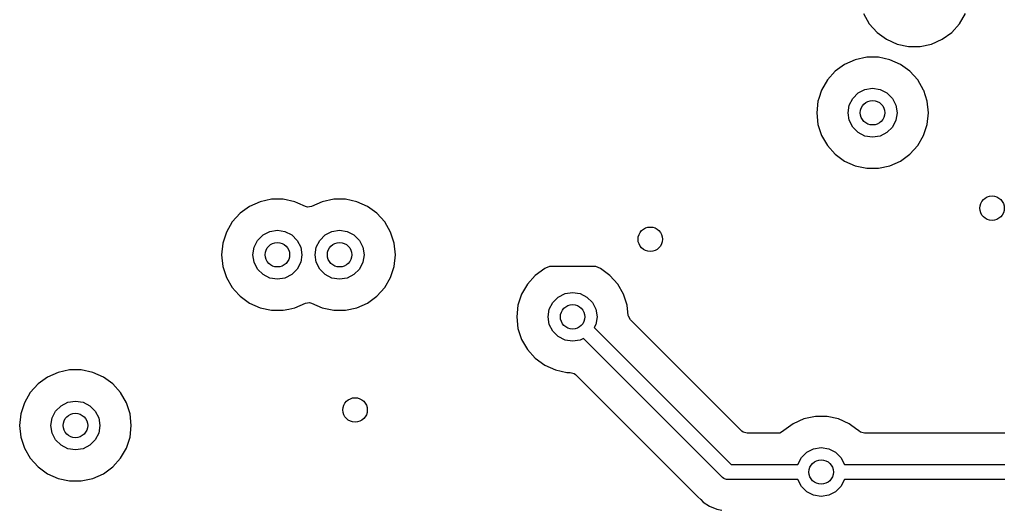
# Model space of a CAD drawing. Extents: x -2.18 to 1.8, y 0.44 to 2.81.
# Drawn here: x -0.906 to -0.276, y 1.121 to 1.437 of the extents above; entities that cross this region are included whole.
import ezdxf

# ---------------------------------------------------------------- set-up
doc = ezdxf.new("R2010")
doc.units = 0
doc.header["$MEASUREMENT"] = 0
doc.layers.add('BLACK', color=7, linetype='CONTINUOUS')

msp = doc.modelspace()

# ---------------------------------------------------------------- linework, layer by layer
at = {"layer": 'BLACK', "linetype": 'CONTINUOUS'}
for p, q in [((-0.36286, 1.44037), (-0.3591, 1.43386)), ((-0.3009, 1.43386), (-0.29714, 1.44037)), ((-0.3591, 1.43386), (-0.35407, 1.42827)), ((-0.30593, 1.42827), (-0.3009, 1.43386)), ((-0.35407, 1.42827), (-0.34798, 1.42385)), ((-0.31202, 1.42385), (-0.30593, 1.42827)), ((-0.34798, 1.42385), (-0.34111, 1.4208)), ((-0.34111, 1.4208), (-0.33376, 1.41923)), ((-0.33376, 1.41923), (-0.32624, 1.41923)), ((-0.32624, 1.41923), (-0.31889, 1.4208)), ((-0.31889, 1.4208), (-0.31202, 1.42385)), ((-0.36069, 1.41226), (-0.36804, 1.4107)), ((-0.35317, 1.41226), (-0.36069, 1.41226)), ((-0.34582, 1.4107), (-0.35317, 1.41226)), ((-0.37491, 1.40764), (-0.38099, 1.40322)), ((-0.36804, 1.4107), (-0.37491, 1.40764)), ((-0.33895, 1.40764), (-0.34582, 1.4107)), ((-0.34582, 1.4107), (-0.34582, 1.4107)), ((-0.33286, 1.40322), (-0.33895, 1.40764)), ((-0.38099, 1.40322), (-0.38603, 1.39764)), ((-0.32783, 1.39764), (-0.33286, 1.40322)), ((-0.38603, 1.39764), (-0.38978, 1.39112)), ((-0.32407, 1.39112), (-0.32783, 1.39764)), ((-0.38978, 1.39112), (-0.39152, 1.38577)), ((-0.38978, 1.39112), (-0.38978, 1.39112)), ((-0.36967, 1.38575), (-0.36619, 1.38924)), ((-0.36619, 1.38924), (-0.3618, 1.39147)), ((-0.3618, 1.39147), (-0.35693, 1.39224)), ((-0.35693, 1.39224), (-0.35206, 1.39147)), ((-0.35206, 1.39147), (-0.34767, 1.38924)), ((-0.34767, 1.38924), (-0.34419, 1.38575)), ((-0.32397, 1.39082), (-0.32407, 1.39112)), ((-0.32407, 1.39112), (-0.32407, 1.39112)), ((-0.32407, 1.39112), (-0.32407, 1.39112)), ((-0.32175, 1.38397), (-0.32397, 1.39082)), ((-0.39211, 1.38397), (-0.39289, 1.3765)), ((-0.39152, 1.38577), (-0.39211, 1.38397)), ((-0.37268, 1.3765), (-0.37191, 1.38136)), ((-0.37191, 1.38136), (-0.36967, 1.38575)), ((-0.34419, 1.38575), (-0.34195, 1.38136)), ((-0.34195, 1.38136), (-0.34118, 1.3765)), ((-0.32096, 1.3765), (-0.32175, 1.38397)), ((-0.39289, 1.3765), (-0.39211, 1.36902)), ((-0.37191, 1.37163), (-0.37268, 1.3765)), ((-0.34118, 1.3765), (-0.34195, 1.37163)), ((-0.32175, 1.36902), (-0.32096, 1.3765)), ((-0.39211, 1.36902), (-0.39211, 1.36902)), ((-0.39211, 1.36902), (-0.38978, 1.36187)), ((-0.36967, 1.36724), (-0.37191, 1.37163)), ((-0.36619, 1.36376), (-0.36967, 1.36724)), ((-0.34419, 1.36724), (-0.34767, 1.36376)), ((-0.34195, 1.37163), (-0.34419, 1.36724)), ((-0.32407, 1.36187), (-0.32175, 1.36902)), ((-0.38978, 1.36187), (-0.38978, 1.36187)), ((-0.38978, 1.36187), (-0.38603, 1.35536)), ((-0.3618, 1.36152), (-0.36619, 1.36376)), ((-0.35693, 1.36075), (-0.3618, 1.36152)), ((-0.35206, 1.36152), (-0.35693, 1.36075)), ((-0.34767, 1.36376), (-0.35206, 1.36152)), ((-0.32783, 1.35536), (-0.32407, 1.36187)), ((-0.38603, 1.35536), (-0.38099, 1.34977)), ((-0.33286, 1.34977), (-0.32783, 1.35536)), ((-0.38099, 1.34977), (-0.37491, 1.34535)), ((-0.33895, 1.34535), (-0.33286, 1.34977)), ((-0.37491, 1.34535), (-0.36804, 1.34229)), ((-0.36804, 1.34229), (-0.36069, 1.34073)), ((-0.35317, 1.34073), (-0.34582, 1.34229)), ((-0.34582, 1.34229), (-0.33895, 1.34535)), ((-0.36069, 1.34073), (-0.35317, 1.34073)), ((-0.75111, 1.3192), (-0.75798, 1.31615)), ((-0.74376, 1.32077), (-0.75111, 1.3192)), ((-0.73624, 1.32077), (-0.74376, 1.32077)), ((-0.72889, 1.3192), (-0.73624, 1.32077)), ((-0.72679, 1.31827), (-0.72889, 1.3192)), ((-0.72889, 1.3192), (-0.72889, 1.3192)), ((-0.72199, 1.31613), (-0.72679, 1.31827)), ((-0.71111, 1.3192), (-0.71801, 1.31613)), ((-0.70376, 1.32077), (-0.71111, 1.3192)), ((-0.69624, 1.32077), (-0.70376, 1.32077)), ((-0.68889, 1.3192), (-0.69624, 1.32077)), ((-0.68202, 1.31615), (-0.68889, 1.3192)), ((-0.68889, 1.3192), (-0.68889, 1.3192)), ((-0.76407, 1.31173), (-0.7691, 1.30614)), ((-0.75798, 1.31615), (-0.76407, 1.31173)), ((-0.72074, 1.31577), (-0.72199, 1.31613)), ((-0.71801, 1.31613), (-0.72074, 1.31577)), ((-0.67593, 1.31173), (-0.68202, 1.31615)), ((-0.6709, 1.30614), (-0.67593, 1.31173)), ((-0.7691, 1.30614), (-0.77286, 1.29963)), ((-0.66714, 1.29963), (-0.6709, 1.30614)), ((-0.77286, 1.29963), (-0.77478, 1.2937)), ((-0.77286, 1.29963), (-0.77286, 1.29963)), ((-0.74926, 1.29774), (-0.74487, 1.29998)), ((-0.74487, 1.29998), (-0.74, 1.30075)), ((-0.74, 1.30075), (-0.73513, 1.29998)), ((-0.73513, 1.29998), (-0.73074, 1.29774)), ((-0.70926, 1.29774), (-0.70487, 1.29998)), ((-0.70487, 1.29998), (-0.7, 1.30075)), ((-0.7, 1.30075), (-0.69513, 1.29998)), ((-0.69513, 1.29998), (-0.69074, 1.29774)), ((-0.66482, 1.29248), (-0.66714, 1.29963)), ((-0.77518, 1.29248), (-0.77596, 1.285)), ((-0.77478, 1.2937), (-0.77518, 1.29248)), ((-0.75498, 1.28987), (-0.75274, 1.29426)), ((-0.75274, 1.29426), (-0.74926, 1.29774)), ((-0.73074, 1.29774), (-0.72726, 1.29426)), ((-0.72726, 1.29426), (-0.72502, 1.28987)), ((-0.71498, 1.28987), (-0.71274, 1.29426)), ((-0.71274, 1.29426), (-0.70926, 1.29774)), ((-0.69074, 1.29774), (-0.68726, 1.29426)), ((-0.68726, 1.29426), (-0.68502, 1.28987)), ((-0.66404, 1.285), (-0.66482, 1.29248)), ((-0.75575, 1.285), (-0.75498, 1.28987)), ((-0.72502, 1.28987), (-0.72425, 1.285)), ((-0.71575, 1.285), (-0.71498, 1.28987)), ((-0.68502, 1.28987), (-0.68425, 1.285)), ((-0.77596, 1.285), (-0.77518, 1.27752)), ((-0.75498, 1.28013), (-0.75575, 1.285)), ((-0.75274, 1.27574), (-0.75498, 1.28013)), ((-0.72502, 1.28013), (-0.72726, 1.27574)), ((-0.72425, 1.285), (-0.72502, 1.28013)), ((-0.71498, 1.28013), (-0.71575, 1.285)), ((-0.71274, 1.27574), (-0.71498, 1.28013)), ((-0.68502, 1.28013), (-0.68726, 1.27574)), ((-0.68425, 1.285), (-0.68502, 1.28013)), ((-0.66482, 1.27752), (-0.66404, 1.285)), ((-0.77518, 1.27752), (-0.77518, 1.27752)), ((-0.77518, 1.27752), (-0.77286, 1.27037)), ((-0.74926, 1.27226), (-0.75274, 1.27574)), ((-0.72726, 1.27574), (-0.73074, 1.27226)), ((-0.70926, 1.27226), (-0.71274, 1.27574)), ((-0.68726, 1.27574), (-0.69074, 1.27226)), ((-0.66714, 1.27037), (-0.66482, 1.27752)), ((-0.56798, 1.27615), (-0.57407, 1.27173)), ((-0.56754, 1.27634), (-0.56798, 1.27615)), ((-0.56494, 1.2775), (-0.56754, 1.27634)), ((-0.53506, 1.2775), (-0.56494, 1.2775)), ((-0.53202, 1.27615), (-0.53506, 1.2775)), ((-0.52593, 1.27173), (-0.53202, 1.27615)), ((-0.77286, 1.27037), (-0.77286, 1.27037)), ((-0.77286, 1.27037), (-0.7691, 1.26386)), ((-0.74487, 1.27002), (-0.74926, 1.27226)), ((-0.74, 1.26925), (-0.74487, 1.27002)), ((-0.73513, 1.27002), (-0.74, 1.26925)), ((-0.73074, 1.27226), (-0.73513, 1.27002)), ((-0.70487, 1.27002), (-0.70926, 1.27226)), ((-0.7, 1.26925), (-0.70487, 1.27002)), ((-0.69513, 1.27002), (-0.7, 1.26925)), ((-0.69074, 1.27226), (-0.69513, 1.27002)), ((-0.6709, 1.26386), (-0.66714, 1.27037)), ((-0.57407, 1.27173), (-0.5791, 1.26614)), ((-0.5209, 1.26614), (-0.52593, 1.27173)), ((-0.7691, 1.26386), (-0.76718, 1.26173)), ((-0.76718, 1.26173), (-0.76444, 1.25869)), ((-0.67593, 1.25827), (-0.6709, 1.26386)), ((-0.5791, 1.26614), (-0.58286, 1.25963)), ((-0.55487, 1.25998), (-0.55, 1.26075)), ((-0.55, 1.26075), (-0.54513, 1.25998)), ((-0.51714, 1.25963), (-0.5209, 1.26614)), ((-0.76444, 1.25869), (-0.76407, 1.25827)), ((-0.76407, 1.25827), (-0.75798, 1.25385)), ((-0.75798, 1.25385), (-0.75111, 1.2508)), ((-0.72889, 1.2508), (-0.72202, 1.25385)), ((-0.72202, 1.25385), (-0.72199, 1.25387)), ((-0.72202, 1.25385), (-0.72202, 1.25385)), ((-0.72199, 1.25387), (-0.71926, 1.25423)), ((-0.71926, 1.25423), (-0.71801, 1.25387)), ((-0.71801, 1.25387), (-0.71798, 1.25385)), ((-0.71798, 1.25385), (-0.71798, 1.25385)), ((-0.71798, 1.25385), (-0.71111, 1.2508)), ((-0.68889, 1.2508), (-0.68202, 1.25385)), ((-0.68202, 1.25385), (-0.67593, 1.25827)), ((-0.58473, 1.25387), (-0.58518, 1.25248)), ((-0.58286, 1.25963), (-0.58473, 1.25387)), ((-0.58286, 1.25963), (-0.58286, 1.25963)), ((-0.56498, 1.24987), (-0.56274, 1.25426)), ((-0.56274, 1.25426), (-0.55926, 1.25774)), ((-0.55926, 1.25774), (-0.55487, 1.25998)), ((-0.54513, 1.25998), (-0.54074, 1.25774)), ((-0.54074, 1.25774), (-0.53726, 1.25426)), ((-0.53726, 1.25426), (-0.53502, 1.24987)), ((-0.51482, 1.25248), (-0.51714, 1.25963)), ((-0.75111, 1.2508), (-0.74376, 1.24923)), ((-0.74376, 1.24923), (-0.73624, 1.24923)), ((-0.73624, 1.24923), (-0.73264, 1.25)), ((-0.73264, 1.25), (-0.72889, 1.2508)), ((-0.71111, 1.2508), (-0.71111, 1.2508)), ((-0.71111, 1.2508), (-0.71111, 1.2508)), ((-0.71111, 1.2508), (-0.70376, 1.24923)), ((-0.70376, 1.24923), (-0.69624, 1.24923)), ((-0.69624, 1.24923), (-0.68889, 1.2508)), ((-0.58518, 1.25248), (-0.58596, 1.245)), ((-0.56575, 1.245), (-0.56498, 1.24987)), ((-0.53502, 1.24987), (-0.53425, 1.245)), ((-0.51413, 1.24594), (-0.51482, 1.25248)), ((-0.58596, 1.245), (-0.58518, 1.23752)), ((-0.56498, 1.24013), (-0.56575, 1.245)), ((-0.53425, 1.245), (-0.53502, 1.24013)), ((-0.51405, 1.24542), (-0.51413, 1.24594)), ((-0.51273, 1.243), (-0.51405, 1.24542)), ((-0.4411, 1.17137), (-0.51273, 1.243)), ((-0.58518, 1.23752), (-0.58518, 1.23752)), ((-0.58518, 1.23752), (-0.58286, 1.23037)), ((-0.56274, 1.23574), (-0.56498, 1.24013)), ((-0.55926, 1.23226), (-0.56274, 1.23574)), ((-0.53502, 1.24013), (-0.53609, 1.23805)), ((-0.53609, 1.23805), (-0.44796, 1.14992)), ((-0.58286, 1.23037), (-0.58286, 1.23037)), ((-0.58286, 1.23037), (-0.5791, 1.22386)), ((-0.55487, 1.23002), (-0.55926, 1.23226)), ((-0.55, 1.22925), (-0.55487, 1.23002)), ((-0.54513, 1.23002), (-0.55, 1.22925)), ((-0.54305, 1.23109), (-0.54513, 1.23002)), ((-0.45348, 1.14152), (-0.54305, 1.23109)), ((-0.5791, 1.22386), (-0.57407, 1.21827)), ((-0.57407, 1.21827), (-0.56798, 1.21385)), ((-0.87376, 1.21077), (-0.88111, 1.2092)), ((-0.86624, 1.21077), (-0.87376, 1.21077)), ((-0.85889, 1.2092), (-0.86624, 1.21077)), ((-0.56798, 1.21385), (-0.56111, 1.2108)), ((-0.56111, 1.2108), (-0.55376, 1.20923)), ((-0.88798, 1.20615), (-0.89407, 1.20173)), ((-0.88111, 1.2092), (-0.88798, 1.20615)), ((-0.85202, 1.20615), (-0.85889, 1.2092)), ((-0.85889, 1.2092), (-0.85889, 1.2092)), ((-0.84593, 1.20173), (-0.85202, 1.20615)), ((-0.55376, 1.20923), (-0.55153, 1.20923)), ((-0.55153, 1.20923), (-0.54889, 1.20846)), ((-0.54889, 1.20846), (-0.54807, 1.2078)), ((-0.54807, 1.2078), (-0.46937, 1.1291)), ((-0.89407, 1.20173), (-0.8991, 1.19614)), ((-0.8409, 1.19614), (-0.84593, 1.20173)), ((-0.8991, 1.19614), (-0.90286, 1.18963)), ((-0.83714, 1.18963), (-0.8409, 1.19614)), ((-0.90286, 1.18963), (-0.90518, 1.18248)), ((-0.90286, 1.18963), (-0.90286, 1.18963)), ((-0.88274, 1.18426), (-0.87926, 1.18774)), ((-0.87926, 1.18774), (-0.87487, 1.18998)), ((-0.87487, 1.18998), (-0.87, 1.19075)), ((-0.87, 1.19075), (-0.86513, 1.18998)), ((-0.86513, 1.18998), (-0.86074, 1.18774)), ((-0.86074, 1.18774), (-0.85726, 1.18426)), ((-0.83482, 1.18248), (-0.83714, 1.18963)), ((-0.90518, 1.18248), (-0.90596, 1.175)), ((-0.90518, 1.18248), (-0.90518, 1.18248)), ((-0.88575, 1.175), (-0.88498, 1.17987)), ((-0.88498, 1.17987), (-0.88274, 1.18426)), ((-0.85726, 1.18426), (-0.85502, 1.17987)), ((-0.85502, 1.17987), (-0.85425, 1.175)), ((-0.83404, 1.175), (-0.83482, 1.18248)), ((-0.40111, 1.1792), (-0.40798, 1.17615)), ((-0.39376, 1.18077), (-0.40111, 1.1792)), ((-0.38624, 1.18077), (-0.39376, 1.18077)), ((-0.37889, 1.1792), (-0.38624, 1.18077)), ((-0.37202, 1.17615), (-0.37889, 1.1792)), ((-0.37889, 1.1792), (-0.37889, 1.1792)), ((-0.90596, 1.175), (-0.90518, 1.16752)), ((-0.88498, 1.17013), (-0.88575, 1.175)), ((-0.85425, 1.175), (-0.85502, 1.17013)), ((-0.83482, 1.16752), (-0.83404, 1.175)), ((-0.40798, 1.17615), (-0.41407, 1.17173)), ((-0.36697, 1.17248), (-0.37202, 1.17615)), ((-0.36593, 1.17173), (-0.36697, 1.17248)), ((-0.90518, 1.16752), (-0.90518, 1.16752)), ((-0.90518, 1.16752), (-0.90286, 1.16037)), ((-0.88274, 1.16574), (-0.88498, 1.17013)), ((-0.87926, 1.16226), (-0.88274, 1.16574)), ((-0.85726, 1.16574), (-0.86074, 1.16226)), ((-0.85502, 1.17013), (-0.85726, 1.16574)), ((-0.83714, 1.16037), (-0.83482, 1.16752)), ((-0.44029, 1.17072), (-0.4411, 1.17137)), ((-0.43765, 1.16994), (-0.44029, 1.17072)), ((-0.41785, 1.16994), (-0.43765, 1.16994)), ((-0.41656, 1.17011), (-0.41785, 1.16994)), ((-0.41422, 1.17156), (-0.41656, 1.17011)), ((-0.41407, 1.17173), (-0.41422, 1.17156)), ((-0.36578, 1.17156), (-0.36593, 1.17173)), ((-0.36479, 1.17072), (-0.36578, 1.17156)), ((-0.36215, 1.16994), (-0.36479, 1.17072)), ((-0.21085, 1.16994), (-0.36215, 1.16994)), ((-0.90286, 1.16037), (-0.90286, 1.16037)), ((-0.90286, 1.16037), (-0.8991, 1.15386)), ((-0.87487, 1.16002), (-0.87926, 1.16226)), ((-0.87, 1.15925), (-0.87487, 1.16002)), ((-0.86513, 1.16002), (-0.87, 1.15925)), ((-0.86074, 1.16226), (-0.86513, 1.16002)), ((-0.8409, 1.15386), (-0.83714, 1.16037)), ((-0.39926, 1.15774), (-0.39487, 1.15998)), ((-0.39487, 1.15998), (-0.39, 1.16075)), ((-0.39, 1.16075), (-0.38513, 1.15998)), ((-0.38513, 1.15998), (-0.38074, 1.15774)), ((-0.8991, 1.15386), (-0.89407, 1.14827)), ((-0.84593, 1.14827), (-0.8409, 1.15386)), ((-0.40495, 1.14992), (-0.40274, 1.15426)), ((-0.40274, 1.15426), (-0.39926, 1.15774)), ((-0.38074, 1.15774), (-0.37726, 1.15426)), ((-0.37726, 1.15426), (-0.37505, 1.14992)), ((-0.89407, 1.14827), (-0.88798, 1.14385)), ((-0.85202, 1.14385), (-0.84593, 1.14827)), ((-0.44796, 1.14992), (-0.40495, 1.14992)), ((-0.37505, 1.14992), (-0.21331, 1.14992)), ((-0.88798, 1.14385), (-0.88111, 1.1408)), ((-0.88111, 1.1408), (-0.87376, 1.13923)), ((-0.86624, 1.13923), (-0.85889, 1.1408)), ((-0.85889, 1.1408), (-0.85202, 1.14385)), ((-0.45273, 1.14091), (-0.45348, 1.14152)), ((-0.45215, 1.14067), (-0.45273, 1.14091)), ((-0.45273, 1.14091), (-0.45273, 1.14091)), ((-0.45096, 1.14017), (-0.45215, 1.14067)), ((-0.87376, 1.13923), (-0.86624, 1.13923)), ((-0.45, 1.14008), (-0.45096, 1.14017)), ((-0.45096, 1.14017), (-0.45096, 1.14017)), ((-0.40495, 1.14008), (-0.45, 1.14008)), ((-0.40274, 1.13574), (-0.40495, 1.14008)), ((-0.39926, 1.13226), (-0.40274, 1.13574)), ((-0.37726, 1.13574), (-0.38074, 1.13226)), ((-0.37505, 1.14008), (-0.37726, 1.13574)), ((-0.21535, 1.14008), (-0.37505, 1.14008)), ((-0.46937, 1.1291), (-0.46747, 1.1272)), ((-0.39487, 1.13002), (-0.39926, 1.13226)), ((-0.39, 1.12925), (-0.39487, 1.13002)), ((-0.38513, 1.13002), (-0.39, 1.12925)), ((-0.38074, 1.13226), (-0.38513, 1.13002)), ((-0.46747, 1.1272), (-0.4659, 1.12563)), ((-0.4659, 1.12563), (-0.46181, 1.1229)), ((-0.46181, 1.1229), (-0.46181, 1.1229)), ((-0.46181, 1.1229), (-0.46181, 1.1229)), ((-0.46181, 1.1229), (-0.45727, 1.12102)), ((-0.45727, 1.12102), (-0.45403, 1.12037))]:
    msp.add_line(p, q, dxfattribs=at)
at = {"layer": 'BLACK'}
for centre in [(-0.35693, 1.3765), (-0.28, 1.315), (-0.5, 1.295), (-0.74, 1.285), (-0.7, 1.285), (-0.55, 1.245), (-0.69, 1.185), (-0.87, 1.175), (-0.39, 1.145)]:
    msp.add_circle(centre, 0.00787, dxfattribs=at)

doc.saveas('drawing.dxf')
